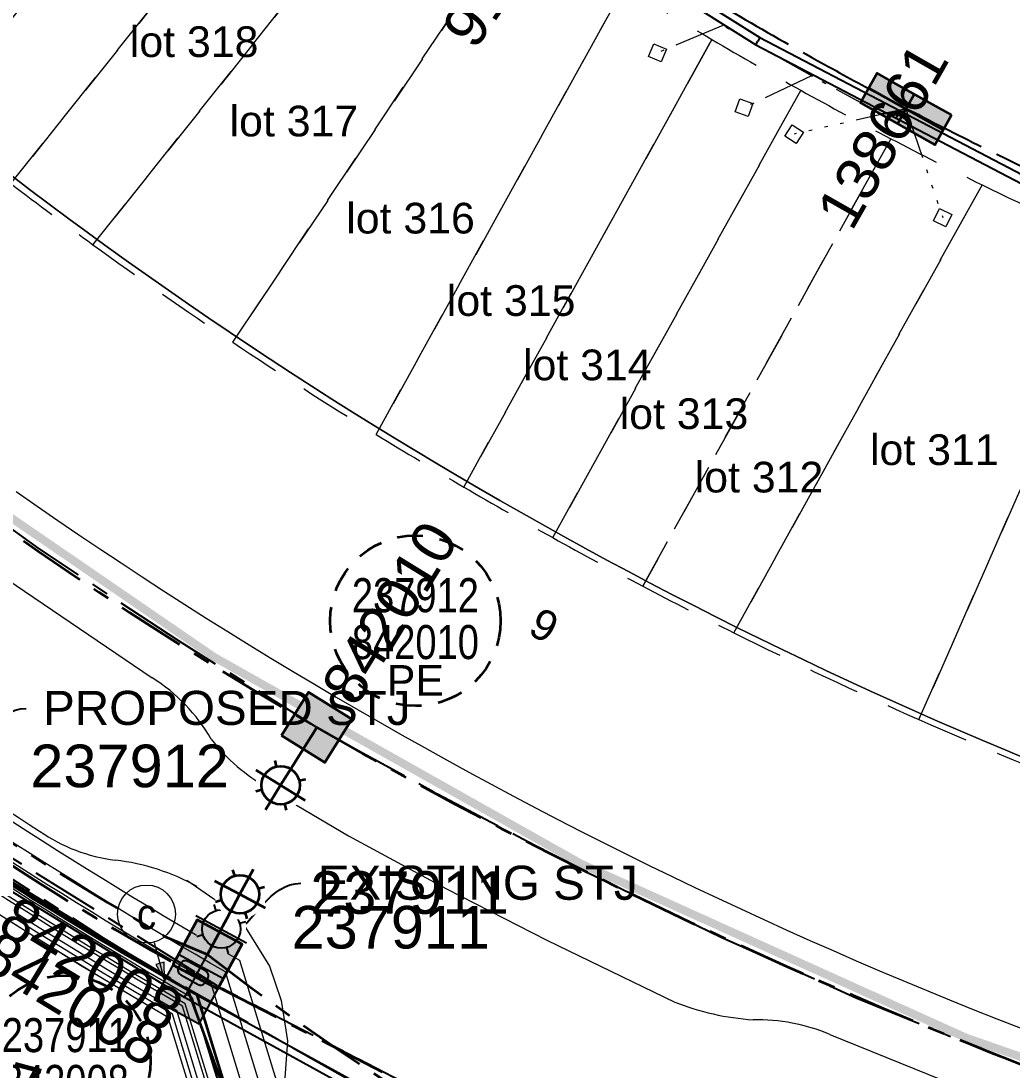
# Model space of a CAD drawing. Header units: metres. Extents: x 293418 to 294566, y 6233478 to 6234177.
# Drawn here: x 293901.6 to 293959.7, y 6233795.1 to 6233856.7 of the extents above; entities that cross this region are included whole.
import ezdxf
from ezdxf import colors
from ezdxf.entities.mleader import LeaderData, LeaderLine
from ezdxf.enums import TextEntityAlignment as Align
from ezdxf.math import Vec2, Vec3

# ---------------------------------------------------------------- set-up
doc = ezdxf.new("R2010")
doc.units = ezdxf.units.M
for name, pattern in [('Cable Exist UG', [7, 4, -1, 1, -1]), ('CENTERX2', [4, 2.5, -0.5, 0.5, -0.5]), ('Dash', [5, 3, -2]), ('DASHED', [19.05, 12.7, -6.35]), ('IE Trench LV', [6, 4, -2]), ('PHANTOMX2', [6.6, 3, -0.75, 0.2, -0.75, 0.2, -0.75, 0.2, -0.75])]:
    doc.linetypes.add(name, pattern=pattern)
doc.layers.get('0').update_dxf_attribs({"color": 6})
doc.layers.add('_User Miscellaneous1_Cons Lines', color=6, linetype='Continuous', lineweight=13, transparency=0.7)
doc.layers.add('_User Miscellaneous3_Roads', color=7, linetype='Continuous', lineweight=13, transparency=0.5)
for name, color, linetype, lineweight in [('_User Miscellaneous5', 121, 'Continuous', 13), ('_User_HV_Exist', 1, 'Continuous', 35), ('_User_LV_Exist', 5, 'Continuous', 35), ('_User_SL_Exist', 4, 'Continuous', 35), ('Cadastre Developer_SP_EXT', 98, 'Continuous', 15), ('Cadastre Developer_SP_NEW', 92, 'Continuous', 15), ('Cadastre Land Parcels_SP_EXT', 118, 'Continuous', 15), ('Mains_HV_EXT', 13, 'Continuous', 25), ('Mains_LV_EXT', 163, 'Continuous', 25), ('Mains_SL_EXT', 131, 'Continuous', 25), ('Services_SP_EXT', 42, 'PHANTOMX2', 20)]:
    doc.layers.add(name, color=color, linetype=linetype, lineweight=lineweight)
for name, color, linetype in [('Duct_SP_EXT', 30, 'Continuous'), ('Equip_HV_EXT', 7, 'Continuous'), ('Equip_HV_NEW', 2, 'Continuous'), ('Equip_SP_SL_EXT', 7, 'Continuous'), ('Mains_LV_New_T84', 2, 'Cable x'), ('Notes', 7, 'Continuous'), ('SupportsUG_SP_LV_EXT', 7, 'Continuous'), ('SupportsUG_SP_LV_SL_EXT', 7, 'Continuous'), ('Trench_SP_NEW', 2, 'Continuous'), ('UG_Details_SP_MISC', 7, 'Continuous')]:
    doc.layers.add(name, color=color, linetype=linetype)
doc.layers.add('Features_HIDE', color=1, linetype='Continuous', plot=False)
doc.styles.add('COLUMN_LABEL', font='arial.ttf', dxfattribs={"height": 2})
doc.styles.add('iecARIAL', font='arial.ttf', dxfattribs={"height": 2})
doc.styles.add('POLE_LABEL', font='arial.ttf', dxfattribs={"height": 2})
doc.styles.add('SL_LABEL', font='arial.ttf', dxfattribs={"height": 2})
doc.styles.get("Standard").update_dxf_attribs({"font": 'arial.ttf'})
doc.styles.add('SWG_LABEL', font='arial.ttf')
doc.styles.add('SWITCH_LABEL', font='arial.ttf', dxfattribs={"height": 2})
doc.linetypes.add('Cable New UG', pattern='A,5.5,-0.01,["X",Standard,S=1.8,R=0,X=0,Y=-0.94],-1.7', length=7.21)
doc.linetypes.add('Cable x', pattern='A,4.5,-0.01,["X",Standard,S=1.25,R=0,X=0,Y=-0.65],-1.2', length=5.71)

# ---------------------------------------------------------------- blocks, each defined once
blk = doc.blocks.new('*U559')
at = {"width": 0.9}
blk.add_attdef('LNUMBER', text='', height=1, rotation=90.12313, dxfattribs=at).set_placement((0.985, 7.002), align=Align.MIDDLE_LEFT)
at = {"flags": 9}
for tag, p in [('LRATECODE', (-7.4, 0)), ('LOUTREACHVOCAB', (-7.2, 0)), ('LOUTREACH', (-7, 0)), ('LANTNUMBER', (-6.6, 0)), ('LNEW', (-6.4, 0)), ('LMASTVOCAB', (-6.2, 0)), ('LMAST', (-6, 0)), ('LLAMPVOCAB', (-5.8, 0)), ('LLAMP', (-5.6, 0)), ('LEXIST', (-5.4, 0)), ('LCHARGE3PERCENT', (-5.2, 0)), ('LCHARGE3', (-5, 0)), ('LCHARGE2PERCENT', (-4.8, 0)), ('LCHARGE2', (-4.6, 0)), ('LCHARGE1PERCENT', (-4.4, 0)), ('LCHARGE1', (-4.2, 0)), ('LCATEGORY', (-4, 0)), ('LBRACKETVOCAB', (-3.8, 0)), ('LBRACKET', (-3.6, 0)), ('LKINGHEIGHT', (-3.4, 0)), ('CREPLACE', (-3.2, 0)), ('CREMOVE', (-3, 0)), ('CNUMBER', (-2.8, 0)), ('CNEW', (-2.6, 0)), ('CEXIST', (-2.4, 0)), ('USAGE', (-2.2, 0)), ('STATE', (-2, 0)), ('OWNED_BY', (-1.8, 0)), ('ORIENTATION', (-1.6, 0)), ('OPERATING_VOLTAGE', (-1.4, 0)), ('NO_PHASES', (-1.2, 0)), ('LANTERN_TYPE', (-1, 0)), ('LANTERN_PURPOSE', (-0.8, 0)), ('CONTROL_TYPE', (-0.6, 0)), ('CONSTRUCTED_VOLTAGE', (-0.4, 0))]:
    blk.add_attdef(tag, text='', height=0.001, rotation=270, dxfattribs=at).set_placement(p, align=Align.MIDDLE_LEFT)
at = {"style": 'SL_LABEL', "flags": 9}
blk.add_attdef('STREET_CODE', text='', height=0.001, rotation=270, dxfattribs=at).set_placement((0.001, 0), align=Align.MIDDLE_LEFT)
at = {"flags": 1}
blk.add_attdef('Z', (0, 0), '', height=0.001, rotation=270, dxfattribs=at)
at = {"flags": 9}
for tag, p in [('LREMOVE', (0, -7.6)), ('LREPLACE', (0, -7.8)), ('LTYPE', (0, -8)), ('LTYPEVOCAB', (0, -8.2)), ('LEGEND', (0, -8.4)), ('SUBURB', (0, -8.6)), ('STREETNAME', (0, -8.8)), ('LOCATION', (0, -9)), ('NOTES', (0, -9.2)), ('MAINTAINED_BY', (0, -9.863))]:
    blk.add_attdef(tag, text='', height=0.001, dxfattribs=at).set_placement(p, align=Align.MIDDLE_LEFT)
blk.add_attdef('OPERATED_BY', (0, -9.607), '', height=0.001, dxfattribs=at)
at = {"layer": 'Features_HIDE', "width": 0.9}
blk.add_attdef('ASSET_NUM', text='', height=1, rotation=90.12313, dxfattribs=at).set_placement((-1.015, 6.998), align=Align.MIDDLE_LEFT)
blk.add_wipeout([(-0.012, 5.687), (1.05, 5.063), (1.679, 4.004), (1.054, 2.942), (-0.005, 2.312), (-1.067, 2.937), (-1.696, 3.996), (-1.072, 5.058)])
for p, q in [((-0.009, 4), (-0.012, 5.687)), ((-1.072, 5.058), (-0.806, 4.794)), ((1.05, 5.063), (0.785, 4.797)), ((-1.696, 3.996), (-0.009, 4)), ((-0.009, 4), (1.679, 4.004)), ((0, 0), (-0.009, 4)), ((-1.067, 2.937), (-0.802, 3.203)), ((1.054, 2.942), (0.789, 3.206))]:
    blk.add_line(p, q)
blk.add_circle((-0.009, 4), 1.125)
blk = doc.blocks.new('*U549')
at = {"width": 0.9}
blk.add_attdef('LNUMBER', text='', height=1, rotation=90.70108, dxfattribs=at).set_placement((0.914, 7.012), align=Align.MIDDLE_LEFT)
at = {"flags": 9}
for tag, p in [('LRATECODE', (-7.4, 0)), ('LOUTREACHVOCAB', (-7.2, 0)), ('LOUTREACH', (-7, 0)), ('LANTNUMBER', (-6.6, 0)), ('LNEW', (-6.4, 0)), ('LMASTVOCAB', (-6.2, 0)), ('LMAST', (-6, 0)), ('LLAMPVOCAB', (-5.8, 0)), ('LLAMP', (-5.6, 0)), ('LEXIST', (-5.4, 0)), ('LCHARGE3PERCENT', (-5.2, 0)), ('LCHARGE3', (-5, 0)), ('LCHARGE2PERCENT', (-4.8, 0)), ('LCHARGE2', (-4.6, 0)), ('LCHARGE1PERCENT', (-4.4, 0)), ('LCHARGE1', (-4.2, 0)), ('LCATEGORY', (-4, 0)), ('LBRACKETVOCAB', (-3.8, 0)), ('LBRACKET', (-3.6, 0)), ('LKINGHEIGHT', (-3.4, 0)), ('CREPLACE', (-3.2, 0)), ('CREMOVE', (-3, 0)), ('CNUMBER', (-2.8, 0)), ('CNEW', (-2.6, 0)), ('CEXIST', (-2.4, 0)), ('USAGE', (-2.2, 0)), ('STATE', (-2, 0)), ('OWNED_BY', (-1.8, 0)), ('ORIENTATION', (-1.6, 0)), ('OPERATING_VOLTAGE', (-1.4, 0)), ('NO_PHASES', (-1.2, 0)), ('LANTERN_TYPE', (-1, 0)), ('LANTERN_PURPOSE', (-0.8, 0)), ('CONTROL_TYPE', (-0.6, 0)), ('CONSTRUCTED_VOLTAGE', (-0.4, 0))]:
    blk.add_attdef(tag, text='', height=0.001, rotation=270, dxfattribs=at).set_placement(p, align=Align.MIDDLE_LEFT)
at = {"style": 'SL_LABEL', "flags": 9}
blk.add_attdef('STREET_CODE', text='', height=0.001, rotation=270, dxfattribs=at).set_placement((0.001, 0), align=Align.MIDDLE_LEFT)
at = {"flags": 1}
blk.add_attdef('Z', (0, 0), '', height=0.001, rotation=270, dxfattribs=at)
at = {"flags": 9}
for tag, p in [('LREMOVE', (0, -7.6)), ('LREPLACE', (0, -7.8)), ('LTYPE', (0, -8)), ('LTYPEVOCAB', (0, -8.2)), ('LEGEND', (0, -8.4)), ('SUBURB', (0, -8.6)), ('STREETNAME', (0, -8.8)), ('LOCATION', (0, -9)), ('NOTES', (0, -9.2)), ('MAINTAINED_BY', (0, -9.863))]:
    blk.add_attdef(tag, text='', height=0.001, dxfattribs=at).set_placement(p, align=Align.MIDDLE_LEFT)
blk.add_attdef('OPERATED_BY', (0, -9.607), '', height=0.001, dxfattribs=at)
at = {"layer": 'Features_HIDE', "width": 0.9}
blk.add_attdef('ASSET_NUM', text='', height=1, rotation=90.70108, dxfattribs=at).set_placement((-1.086, 6.987), align=Align.MIDDLE_LEFT)
blk.add_wipeout([(-0.07, 5.687), (0.999, 5.073), (1.638, 4.02), (1.025, 2.952), (-0.028, 2.312), (-1.097, 2.926), (-1.736, 3.979), (-1.123, 5.047)])
for p, q in [((-0.049, 4), (-0.07, 5.687)), ((-1.123, 5.047), (-0.854, 4.785)), ((0.999, 5.073), (0.737, 4.805)), ((-1.736, 3.979), (-0.049, 4)), ((-0.049, 4), (1.638, 4.02)), ((0, 0), (-0.049, 4)), ((-1.097, 2.926), (-0.835, 3.195)), ((1.025, 2.952), (0.756, 3.214))]:
    blk.add_line(p, q)
blk.add_circle((-0.049, 4), 1.125)
blk = doc.blocks.new('CCP_EXT')
at = {"flags": 9}
for tag, p in [('OWNED_BY', (0, -1)), ('USAGE', (0, -1.2)), ('STATE', (0, -1.8)), ('LEGEND', (0, -1.4)), ('LIFE_SUPPORT', (0, -1.6)), ('NOTES', (0, -2))]:
    blk.add_attdef(tag, text='', height=0.2, dxfattribs=at).set_placement(p, align=Align.MIDDLE_LEFT)
blk.add_wipeout([(0, 0.566), (0.566, 0), (0, -0.566), (-0.566, 0)])
blk.add_lwpolyline([(-0.566, 0), (0, 0.566), (0.566, 0), (0, -0.566), (-0.566, 0)])
at = {"flags": 1}
blk.add_attdef('Z', (0, 0), '', height=0.2, dxfattribs=at)
at = {"flags": 9}
for tag, p in [('CCP_TYPE', (0, 0)), ('OPERATING_VOLTAGE', (0, -0.6)), ('CONSTRUCTED_VOLTAGE', (0, -0.2)), ('NO_PHASES', (0, -0.4)), ('ORIENTATION', (0, -0.8))]:
    blk.add_attdef(tag, text='', height=0.2, dxfattribs=at).set_placement(p, align=Align.MIDDLE_LEFT)
blk = doc.blocks.new('PILLAR_EXT')
blk.add_hatch(color=256).paths.add_polyline_path([(-2.5, 1), (-2.5, -1), (2.5, -1), (2.5, 1)])
for p, q in [((0, 1), (0, -1)), ((-2.5, 0), (2.5, 0))]:
    blk.add_line(p, q)
at = {"ltscale": 10}
blk.add_line((2.5, 0), (-2.5, 0), dxfattribs=at)
blk.add_lwpolyline([(-2.5, -1), (-1.25, -1), (1.25, -1), (2.5, -1), (2.5, 1), (-2.5, 1)], close=True)
at = {"width": 0.9, "flags": 8}
blk.add_attdef('ASSET_NUM', text='', height=2, rotation=90, dxfattribs=at).set_placement((-2, 4), align=Align.MIDDLE_LEFT)
for tag, p, flags in [('OWNED_BY', (0, -0.2), 9), ('STATE', (0, -0.4), 9), ('SUPPORT_TYPE', (0, -0.6), 9), ('USAGE', (0, -0.8), 9), ('LEGEND', (0, -1), 9), ('LOCATION', (0, -1.2), 9), ('NOTES', (0, -1.4), 9), ('STREETNAME', (0, -1.8), 9), ('SUBURB', (0, -2), 1), ('PARENT', (0, -1.6), 9)]:
    blk.add_attdef(tag, p, '', height=0.2, dxfattribs=dict(flags=flags))
blk = doc.blocks.new('SWG_SIE_SU_NEW')
at = {"linetype": 'CENTERX2'}
h = blk.add_hatch(color=256, dxfattribs=at)
h.dxf.hatch_style = 1
edge = h.paths.add_edge_path()
edge.add_arc((9, 0), 0.25, 0, 360)
at = {"linetype": 'Continuous'}
blk.add_line((6.25, 0.75), (2.491, 2.118), dxfattribs=at)
at = {"linetype": 'CENTERX2'}
for p, q in [((0, 0), (1.5, 0)), ((7, 0), (10, 0))]:
    blk.add_line(p, q, dxfattribs=at)
at = {"linetype": 'DASHED', "ltscale": 0.075}
blk.add_lwpolyline([(4.371, 1.434), (4.371, 4.371), (7.566, 4.371)], dxfattribs=at)
for centre in [(2.25, 0), (6.25, 0)]:
    blk.add_circle(centre, 0.75)
at = {"linetype": 'CENTERX2'}
blk.add_circle((9, 0), 0.25, dxfattribs=at)
at = {"flags": 8}
blk.add_attdef('ASSET_NUM', text='', height=2, rotation=180, dxfattribs=at).set_placement((-3, 0.012), align=Align.MIDDLE_LEFT)
at = {"flags": 1}
blk.add_attdef('Z', (0, 0), '', height=0.2, dxfattribs=at)
at = {"style": 'SWITCH_LABEL', "flags": 9}
blk.add_attdef('STREET_CODE', text='', height=0.2, dxfattribs=at).set_placement((0, 0), align=Align.MIDDLE_LEFT)
at = {"flags": 9}
for tag, p in [('ORIENTATION', (0, -0.2)), ('USAGE', (0, -0.6)), ('PARENT', (0, -0.4)), ('SUBURB', (0, -0.8)), ('STREETNAME', (0, -1)), ('LOCATION', (0, -1.2)), ('OPERATED_BY', (-0.009, -1.841)), ('OWNED_BY', (-0.003, -1.619)), ('NOTES', (0, -1.4)), ('MAINTAINED_BY', (-0.011, -2.048))]:
    blk.add_attdef(tag, text='', height=0.2, dxfattribs=at).set_placement(p, align=Align.MIDDLE_LEFT)
blk = doc.blocks.new('HV_STJ_EXT')
h = blk.add_hatch(color=256)
edge = h.paths.add_edge_path()
edge.add_ellipse((-0.586, 0.131), major_axis=(0.226, 0.226), ratio=1, start_angle=44.99996, end_angle=135)
edge.add_line((-0.906, 0.131), (-0.906, -0.131))
edge.add_ellipse((-0.586, -0.131), major_axis=(0.226, 0.226), ratio=1, start_angle=134.99996, end_angle=225)
edge.add_line((-0.586, -0.451), (0.586, -0.451))
edge.add_ellipse((0.586, -0.131), major_axis=(-0.226, 0.226), ratio=1, start_angle=134.99996, end_angle=225)
edge.add_line((0.906, -0.131), (0.906, 0.131))
edge.add_ellipse((0.586, 0.131), major_axis=(-0.226, 0.226), ratio=1, start_angle=224.99996, end_angle=315)
edge.add_line((0.586, 0.451), (-0.586, 0.451))
blk.add_lwpolyline([(-0.906, 0.131), (-0.906, -0.131, 0.414214), (-0.586, -0.451), (0.586, -0.451, 0.414214), (0.906, -0.131), (0.906, 0.131, 0.414214), (0.586, 0.451), (-0.586, 0.451, 0.414214)], format="xyb", close=True)
for tag, flags, p in [('ORIENTATION', 9, (1.5, 0)), ('USAGE', 9, (1.5, -0.2)), ('LEGEND', 9, (1.5, -0.4)), ('NOTES', 9, (1.5, -0.6)), ('Z', 1, (1.5, -0.8))]:
    blk.add_attdef(tag, text='', height=0.2, dxfattribs=dict(flags=flags)).set_placement(p, align=Align.MIDDLE_LEFT)
blk = doc.blocks.new('COLUMN_EXT')
blk.add_hatch(color=256).paths.add_polyline_path([(1.5, -1.5), (1.5, 1.5), (-1.5, 1.5), (-1.5, -1.5)])
blk.add_lwpolyline([(1.5, 1.5), (-1.5, 1.5), (-1.5, -1.5), (1.5, -1.5)], close=True)
at = {"flags": 9}
for tag, p in [('SUBURB', (-1.813, 1.8)), ('NOTES', (-1.813, 2)), ('STREETNAME', (-1.813, 1.6)), ('LOCATION', (-1.813, 1.4)), ('LEGEND', (-1.813, 1.2)), ('OWNED_BY', (-1.813, 0.6)), ('USAGE', (-1.813, 1)), ('STATE', (-1.813, 0.8)), ('COLUMN_TYPE', (-1.813, 0.4))]:
    blk.add_attdef(tag, text='', height=0.2, rotation=180, dxfattribs=at).set_placement(p, align=Align.MIDDLE_LEFT)
at = {"flags": 1}
blk.add_attdef('Z', (-1.813, 2.351), '', height=0.2, rotation=180, dxfattribs=at)
at = {"flags": 9}
for tag, style, p in [('STRUCTURE_PLANT_NUMBER', 'POLE_LABEL', (-1.813, -0.031)), ('STREET_CODE', 'COLUMN_LABEL', (-1.813, 0.2))]:
    blk.add_attdef(tag, text='', height=0.2, rotation=180, dxfattribs=dict(at, style=style)).set_placement(p, align=Align.MIDDLE_LEFT)
at = {"style": 'COLUMN_LABEL', "width": 0.9, "flags": 8}
blk.add_attdef('ASSET_NUM', text='', height=2, rotation=270, dxfattribs=at).set_placement((2, -4), align=Align.MIDDLE_LEFT)
blk = doc.blocks.new('*U586')
h = blk.add_hatch(color=256)
h.dxf.hatch_style = 1
h.paths.add_polyline_path([(1.03, -2.829), (0.548, -2.96), (1.052, -3.859)])
blk.add_line((1.052, -3.859), (0.46, -1.688))
at = {"flags": 128}
blk.add_lwpolyline([(1.03, -2.829), (0.548, -2.96), (1.052, -3.859), (1.03, -2.829)], dxfattribs=at)
blk.add_circle((0, 0), 1.7)
at = {"width": 0.9}
blk.add_attdef('CODE', text='', height=1.8, dxfattribs=at).set_placement((0, 0), align=Align.MIDDLE_CENTER)
at = {"flags": 1}
blk.add_attdef('Z', (0, 0), '', height=0.2, dxfattribs=at)
blk = doc.blocks.new('*U352')
at = {"linetype": 'Dash', "ltscale": 0.5}
blk.add_circle((0, 0), 5, dxfattribs=at)
at = {"insert": (0, -2.6), "char_height": 1.8, "attachment_point": 2}
blk.add_mtext('PE', dxfattribs=at)
at = {"width": 0.8}
blk.add_attdef('SNUMBER', text='', height=1.8, dxfattribs=at).set_placement((0, 0.5), align=Align.CENTER)
at = {"flags": 1}
blk.add_attdef('Z', (0, 0), '', height=0.2, dxfattribs=at)
at = {"width": 0.8}
blk.add_attdef('CNUMBER', text='', height=1.8, dxfattribs=at).set_placement((0, -0.25), align=Align.TOP_CENTER)

msp = doc.modelspace()

# ---------------------------------------------------------------- linework, layer by layer
at = {"layer": '_User Miscellaneous1_Cons Lines', "flags": 128}
for points in [[(293846.17, 6233845.31, 0), (293842.01, 6233849.493)], [(293893.737, 6233725.935), (293901.596, 6233732.112), (293901.507, 6233737.388, -0.02238), (293901.806, 6233745.63, -0.016434), (293902.508, 6233751.838, -0.021699), (293903.999, 6233759.692, -0.021137), (293906.139, 6233767.374, -0.014695), (293908.25, 6233773.223, -0.016895), (293910.734, 6233778.911), (293914.498, 6233786.578), (293917.258, 6233792.186), (293914.4, 6233801.541, -0.028258), (293886.52, 6233819.695)], [(293901.519, 6233751.982, -0.021695), (293903.025, 6233759.92, -0.021139), (293905.188, 6233767.684, -0.014701), (293907.32, 6233773.591, -0.016913), (293909.834, 6233779.347), (293913.601, 6233787.019), (293916.186, 6233792.273), (293913.559, 6233800.87, -0.027926), (293885.925, 6233818.892)], [(293900.529, 6233752.127, -0.021692), (293902.052, 6233760.148, -0.021141), (293904.237, 6233767.995, -0.014708), (293906.39, 6233773.959, -0.01693), (293908.934, 6233779.783), (293912.703, 6233787.46), (293915.114, 6233792.359), (293912.718, 6233800.201, -0.027596), (293885.329, 6233818.088)], [(293901.078, 6233760.376, -0.021143), (293903.287, 6233768.305, -0.014714), (293905.46, 6233774.327, -0.016947), (293908.034, 6233780.219), (293911.805, 6233787.901), (293914.042, 6233792.445), (293911.877, 6233799.532, -0.027268), (293884.734, 6233817.285)], [(293900.786, 6233760.445, -0.021143), (293903.002, 6233768.398, -0.014715), (293905.181, 6233774.438, -0.016952), (293907.764, 6233780.35), (293911.536, 6233788.033), (293913.72, 6233792.471), (293911.624, 6233799.332, -0.027169), (293884.555, 6233817.044)], [(293900.105, 6233760.605, -0.021144), (293902.336, 6233768.615, -0.014719), (293904.531, 6233774.695, -0.016964), (293907.134, 6233780.655), (293910.908, 6233788.341), (293912.97, 6233792.532), (293911.035, 6233798.864, -0.026941), (293884.139, 6233816.481)], [(293901.386, 6233768.925, -0.014725), (293903.601, 6233775.063, -0.01698), (293906.234, 6233781.091), (293910.01, 6233788.782), (293911.898, 6233792.618), (293910.193, 6233798.197, -0.026616), (293883.543, 6233815.678)]]:
    msp.add_lwpolyline(points, format="xyb", dxfattribs=at)
at = {"layer": '_User Miscellaneous1_Cons Lines', "linetype": 'Continuous'}
for points in [[(293913.183, 6233792.516), (293911.203, 6233798.998), (293909.478, 6233800.008), (293908.164, 6233800.787), (293906.853, 6233801.572), (293905.548, 6233802.363), (293904.246, 6233803.162), (293902.948, 6233803.968), (293901.654, 6233804.78), (293900.365, 6233805.599)], [(293912.219, 6233792.592), (293910.445, 6233798.399), (293909.021, 6233799.232), (293907.703, 6233800.014), (293906.389, 6233800.801), (293905.079, 6233801.595), (293903.773, 6233802.396), (293902.471, 6233803.204), (293901.174, 6233804.019)], [(293912.54, 6233792.567), (293910.698, 6233798.599), (293909.173, 6233799.491), (293907.857, 6233800.271), (293906.543, 6233801.058), (293905.235, 6233801.851), (293903.931, 6233802.651), (293902.63, 6233803.459), (293901.334, 6233804.272)]]:
    msp.add_lwpolyline(points, dxfattribs=at)
at = {"layer": '_User Miscellaneous3_Roads'}
for p, q in [((293898.948, 6233825.118, 106.708), (293909.259, 6233818.128, 106.901)), ((293916.052, 6233811.66, 106.987), (293920.781, 6233808.865, 106.973)), ((293920.781, 6233808.865, 106.973), (293926.54, 6233805.755, 106.903)), ((293911.29, 6233806.246, 107.019), (293913.438, 6233804.768, 106.978)), ((293926.54, 6233805.755, 106.903), (293932.416, 6233802.74, 106.785)), ((293913.438, 6233804.768, 106.978), (293914.733, 6233803.484, 106.95)), ((293914.733, 6233803.484, 106.95), (293916.15, 6233801.204, 106.877)), ((293932.416, 6233802.74, 106.785), (293939.931, 6233799.106, 106.58)), ((293916.15, 6233801.204, 106.877), (293916.829, 6233799.186, 106.815)), ((293916.829, 6233799.186, 106.815), (293917.206, 6233796.833, 106.727)), ((293949.041, 6233797.208, 106.186), (293956.436, 6233794.203, 105.851)), ((293917.206, 6233796.833, 106.727), (293917.032, 6233794.376, 106.633))]:
    msp.add_line(p, q, dxfattribs=at)
for centre, radius, start, end in [((294068.43, 6234068.717), 308.002, 233.17753, 237.43527), ((293903.802, 6233809.425), 10.272, 29.80791, 57.91221), ((293921.641, 6233821.53), 11.342, 218.10168, 240.47834), ((293908.297, 6233817.2), 9.845, 234.98143, 263.0034), ((293905.586, 6233794.49), 13.026, 61.03771, 83.33796), ((293945.459, 6233812.894), 14.854, 248.15179, 266.43192), ((293944.744, 6233786.933), 11.137, 67.30817, 91.0801)]:
    msp.add_arc(centre, radius, start, end, dxfattribs=at)
at = {"layer": '_User_HV_Exist', "linetype": 'Cable Exist UG', "flags": 128}
msp.add_lwpolyline([(293895.176, 6233811.155, 0.034696), (293912.718, 6233800.201), (293924.912, 6233793.909), (293921.761, 6233787.834, 0.076991), (293909.658, 6233757.394, 0.076324), (293907.612, 6233733.595), (293907.962, 6233717.911), (293892.304, 6233717.093), (293883.201, 6233716.849, -0.214624), (293844.158, 6233734.191), (293843.559, 6233734.865), (293832.581, 6233734.883), (293819.103, 6233721.416)], format="xyb", dxfattribs=at)
at = {"layer": '_User_LV_Exist', "linetype": 'Cable New UG', "flags": 128}
msp.add_lwpolyline([(293887.33, 6233802.298), (293890.232, 6233801.538), (293892.867, 6233811.516, 0.018886), (293911.877, 6233799.532), (293914.042, 6233792.445), (293909.136, 6233782.464)], format="xyb", dxfattribs=at)
at = {"layer": '_User_SL_Exist', "linetype": 'Cable Exist UG', "flags": 128}
for points in [[(293890.458, 6233834.499, 0.035844), (293918.915, 6233815.216)], [(293881.264, 6233823.078), (293884.055, 6233820.289, 0.030172), (293909.994, 6233802.954), (293912.512, 6233801.903)], [(293918.915, 6233815.216, 0.040027), (293963.694, 6233794.135, 0.011562), (293980.527, 6233788.54)], [(293912.512, 6233801.903, 0.087182), (293957.296, 6233778.095)]]:
    msp.add_lwpolyline(points, format="xyb", dxfattribs=at)
at = {"layer": 'Cadastre Developer_SP_EXT', "linetype": 'Dash'}
for points in [[(293919.694, 6233870.591, -0.006438), (293914.954, 6233874.276), (293914.954, 6233874.276), (293896.229, 6233850.815), (293896.229, 6233850.815, 0.005703), (293900.963, 6233847.124)], [(293924.526, 6233867.03, -0.006437), (293919.694, 6233870.591), (293919.694, 6233870.591), (293900.963, 6233847.124), (293900.963, 6233847.124, 0.005704), (293905.78, 6233843.541)], [(293930.687, 6233862.761, -0.008038), (293924.526, 6233867.03), (293924.526, 6233867.03), (293905.78, 6233843.541), (293905.78, 6233843.541, 0.009505), (293913.986, 6233837.818)], [(293936.981, 6233858.693, -0.008037), (293930.687, 6233862.761), (293930.687, 6233862.761), (293913.986, 6233837.818), (293913.986, 6233837.818, 0.009507), (293922.405, 6233832.411)], [(293974.929, 6233839.58, -0.009938), (293966.377, 6233843.148), (293966.377, 6233843.148), (293954.272, 6233815.679), (293954.272, 6233815.679, 0.011613), (293965.366, 6233811.088)]]:
    msp.add_lwpolyline(points, format="xyb", close=True, dxfattribs=at)
at = {"layer": 'Cadastre Developer_SP_NEW', "flags": 128}
msp.add_lwpolyline([(293883.543, 6233815.678), (293878.631, 6233797.063), (293910.01, 6233788.782), (293911.898, 6233792.618), (293910.193, 6233798.197, -0.026616), (293883.543, 6233815.678)], format="xyb", dxfattribs=at)
at = {"layer": 'Cadastre Land Parcels_SP_EXT', "linetype": 'Continuous'}
for points in [[(293960.667, 6233813.344), (293959.338, 6233813.895), (293958.01, 6233814.453), (293956.686, 6233815.018), (293955.366, 6233815.591), (293954.048, 6233816.171), (293952.733, 6233816.758), (293951.422, 6233817.352), (293950.114, 6233817.953), (293948.809, 6233818.561), (293947.507, 6233819.178), (293946.21, 6233819.8), (293944.915, 6233820.43), (293943.624, 6233821.066), (293942.337, 6233821.711), (293941.053, 6233822.362), (293939.772, 6233823.019), (293938.495, 6233823.685), (293937.222, 6233824.356), (293935.953, 6233825.036), (293934.687, 6233825.721), (293933.425, 6233826.414), (293932.167, 6233827.114), (293930.912, 6233827.82), (293929.662, 6233828.534), (293928.415, 6233829.254), (293927.173, 6233829.981), (293925.934, 6233830.715), (293924.7, 6233831.456), (293923.469, 6233832.203), (293922.243, 6233832.957), (293921.021, 6233833.718), (293919.803, 6233834.485), (293918.589, 6233835.259), (293917.38, 6233836.041), (293916.175, 6233836.828), (293914.974, 6233837.622), (293913.777, 6233838.422), (293912.585, 6233839.23), (293911.397, 6233840.043), (293910.214, 6233840.863), (293909.035, 6233841.69), (293907.861, 6233842.522), (293906.692, 6233843.361), (293905.526, 6233844.207), (293904.366, 6233845.059), (293903.21, 6233845.918), (293902.06, 6233846.782), (293900.914, 6233847.654)], [(293900.914, 6233847.654), (293902.06, 6233846.782), (293903.21, 6233845.918), (293904.366, 6233845.059), (293905.526, 6233844.207), (293906.692, 6233843.361), (293907.861, 6233842.522), (293909.035, 6233841.69), (293910.214, 6233840.863), (293911.397, 6233840.043), (293912.585, 6233839.23), (293913.777, 6233838.422), (293914.974, 6233837.622), (293916.175, 6233836.828), (293917.38, 6233836.041), (293918.589, 6233835.259), (293919.803, 6233834.485), (293921.021, 6233833.718), (293922.243, 6233832.957), (293923.469, 6233832.203), (293924.7, 6233831.456), (293925.934, 6233830.715), (293927.173, 6233829.981), (293928.415, 6233829.254), (293929.662, 6233828.534), (293930.912, 6233827.82), (293932.167, 6233827.114), (293933.425, 6233826.414), (293934.687, 6233825.721), (293935.953, 6233825.036), (293937.222, 6233824.356), (293938.495, 6233823.685), (293939.772, 6233823.019), (293941.053, 6233822.362), (293942.337, 6233821.711), (293943.624, 6233821.066), (293944.915, 6233820.43), (293946.21, 6233819.8), (293947.507, 6233819.178), (293948.809, 6233818.561), (293950.114, 6233817.953), (293951.422, 6233817.352), (293952.733, 6233816.758), (293954.048, 6233816.171), (293955.366, 6233815.591), (293956.686, 6233815.018), (293958.01, 6233814.453), (293959.338, 6233813.895), (293960.667, 6233813.344)], [(293901.279, 6233829.05), (293902.5, 6233828.201), (293903.726, 6233827.356), (293904.957, 6233826.52), (293906.192, 6233825.689), (293907.43, 6233824.865), (293908.675, 6233824.047), (293909.923, 6233823.237), (293911.175, 6233822.433), (293912.432, 6233821.636), (293913.693, 6233820.844), (293914.958, 6233820.061), (293916.228, 6233819.284), (293917.502, 6233818.513), (293918.779, 6233817.751), (293920.063, 6233816.993), (293921.35, 6233816.242), (293922.641, 6233815.498), (293923.936, 6233814.762), (293925.236, 6233814.032), (293926.539, 6233813.309), (293927.847, 6233812.594), (293929.158, 6233811.884), (293930.472, 6233811.183), (293931.79, 6233810.489), (293933.113, 6233809.8), (293934.439, 6233809.12), (293935.769, 6233808.447), (293937.102, 6233807.781), (293938.438, 6233807.121), (293939.775, 6233806.471), (293941.114, 6233805.828), (293942.458, 6233805.193), (293943.805, 6233804.564), (293945.155, 6233803.943), (293946.509, 6233803.329), (293947.865, 6233802.722), (293949.225, 6233802.122), (293950.588, 6233801.53), (293951.955, 6233800.944), (293953.324, 6233800.367), (293954.697, 6233799.796), (293956.072, 6233799.233), (293957.45, 6233798.677), (293958.832, 6233798.129), (293960.217, 6233797.588)], [(293911.897, 6233792.617), (293910.193, 6233798.199), (293908.869, 6233798.974), (293907.55, 6233799.756), (293906.234, 6233800.544), (293904.923, 6233801.339), (293903.616, 6233802.141), (293902.312, 6233802.95), (293901.013, 6233803.765)]]:
    msp.add_lwpolyline(points, dxfattribs=at)
at = {"layer": 'Duct_SP_EXT'}
for p, q in [((293944.938, 6233855.687), (293944.818, 6233855.478)), ((293944.699, 6233855.27), (293944.818, 6233855.478)), ((293952.937, 6233850.97), (293953.048, 6233851.183)), ((293952.937, 6233850.97), (293953.048, 6233851.183)), ((293953.159, 6233851.395), (293953.048, 6233851.183)), ((293953.16, 6233851.395), (293953.048, 6233851.183)), ((293898.702, 6233807.577), (293911.387, 6233799.799)), ((293898.438, 6233807.176), (293911.136, 6233799.39)), ((293911.136, 6233799.39), (293911.262, 6233799.595)), ((293911.146, 6233799.384), (293911.262, 6233799.595)), ((293911.377, 6233799.805), (293911.262, 6233799.595)), ((293911.387, 6233799.799), (293911.262, 6233799.595)), ((293911.377, 6233799.805), (293925.552, 6233792.033)), ((293911.146, 6233799.384), (293925.331, 6233791.607))]:
    msp.add_line(p, q, dxfattribs=at)
at = {"layer": 'Mains_HV_EXT', "linetype": 'Cable Exist UG'}
msp.add_lwpolyline([(293911.789, 6233800.848), (293896.182, 6233810.559), (293875.385, 6233826.407), (293857.82, 6233839.316), (293851.098, 6233844.726)], dxfattribs=at)
msp.add_lwpolyline([(293907.941, 6233720.52), (293907.612, 6233733.595), (293907.612, 6233733.595, -0.076324), (293909.658, 6233757.394), (293909.658, 6233757.394, -0.076048), (293921.761, 6233787.834), (293921.761, 6233787.834), (293924.912, 6233793.909), (293924.912, 6233793.909), (293913.074, 6233800.056), (293911.832, 6233800.835)], format="xyb", dxfattribs=at)
at = {"layer": 'Mains_LV_New_T84', "color": 2, "linetype": 'Cable New UG', "lineweight": 35, "flags": 128}
msp.add_lwpolyline([(293794.794, 6233800.462), (293815.505, 6233779.719), (293834.415, 6233760.705), (293855.297, 6233739.699, 0.199485), (293881.852, 6233728.648), (293892.666, 6233728.909), (293898.571, 6233733.55), (293898.504, 6233738.167), (293898.812, 6233745.861, -0.037437), (293901.078, 6233760.376), (293903.287, 6233768.305), (293905.46, 6233774.327), (293908.035, 6233780.222), (293914.042, 6233792.445), (293911.377, 6233799.805, -0.031115), (293891.117, 6233812.723), (293886.016, 6233810.011)], format="xyb", dxfattribs=at)
at = {"layer": 'Mains_SL_EXT', "linetype": 'Cable Exist UG'}
for points in [[(293918.915, 6233815.216), (293910.785, 6233820.312), (293902.595, 6233825.708), (293890.458, 6233834.499)], [(293879.732, 6233821.1), (293881.223, 6233819.934), (293881.223, 6233819.934), (293892.804, 6233811.618), (293906.891, 6233802.543), (293911.411, 6233799.863)], [(293918.915, 6233815.216), (293920.532, 6233814.318), (293920.532, 6233814.318), (293926, 6233811.326), (293934.292, 6233806.954), (293942.66, 6233802.92), (293950.577, 6233799.36), (293958.532, 6233796.101), (293963.694, 6233794.135)], [(293911.411, 6233799.863), (293920.609, 6233794.682), (293920.609, 6233794.682), (293931.387, 6233789.196), (293942.054, 6233784.249), (293951.923, 6233780.118), (293957.296, 6233778.095)]]:
    msp.add_lwpolyline(points, dxfattribs=at)
at = {"layer": 'Trench_SP_NEW', "linetype": 'IE Trench LV', "flags": 128}
msp.add_lwpolyline([(293912.053, 6233797.928), (293913.72, 6233792.471), (293908.864, 6233782.591)], dxfattribs=at)

# ---------------------------------------------------------------- block references
at = {"layer": '_User_LV_Exist'}
ref = msp.add_blockref('COLUMN_EXT', (293931.819, 6233864.422), dxfattribs=dict(at, rotation=328.4486152785508))
ref.add_attrib('ASSET_NUM', '915161', dxfattribs={"layer": '0', "height": 2.5, "rotation": 55.17551, "style": 'COLUMN_LABEL'}).set_placement((293933.819, 6233865.172), align=Align.MIDDLE_RIGHT)
at = {"layer": '_User_SL_Exist', "ltscale": 10}
ref = msp.add_blockref('*U352', (293924.709, 6233821.475), dxfattribs=at)
ref.add_attrib('SNUMBER', '237912', dxfattribs={"layer": '0', "ltscale": 10, "height": 2, "width": 0.8}).set_placement((293924.709, 6233821.975), align=Align.CENTER)
ref.add_attrib('CNUMBER', '842010', dxfattribs={"layer": 'Notes', "ltscale": 10, "height": 2, "width": 0.8}).set_placement((293924.709, 6233821.225), align=Align.TOP_CENTER)
ref = msp.add_blockref('*U352', (293904.156, 6233795.665), dxfattribs=at)
ref.add_attrib('SNUMBER', '237911', dxfattribs={"layer": '0', "ltscale": 10, "height": 2, "width": 0.8}).set_placement((293904.156, 6233796.165), align=Align.CENTER)
ref.add_attrib('CNUMBER', '842008', dxfattribs={"layer": 'Notes', "ltscale": 10, "height": 2, "width": 0.8}).set_placement((293904.156, 6233795.415), align=Align.TOP_CENTER)
at = {"layer": 'Equip_HV_EXT', "rotation": 331.1790805030795}
msp.add_blockref('HV_STJ_EXT', (293911.661, 6233800.814), dxfattribs=at)
at = {"layer": 'Equip_HV_NEW', "linetype": 'CENTERX2'}
ref = msp.add_blockref('SWG_SIE_SU_NEW', (293890.737, 6233797.085), dxfattribs=dict(at, rotation=165.2162599744069))
ref.add_attrib('ASSET_NUM', 'F2197', dxfattribs={"layer": '0', "height": 2.5, "rotation": 345.17063, "style": 'SWG_LABEL'}).set_placement((293893.055, 6233796.461), align=Align.MIDDLE_LEFT)
at = {"layer": 'SupportsUG_SP_LV_SL_EXT'}
ref = msp.add_blockref('COLUMN_EXT', (293931.819, 6233864.422), dxfattribs=dict(at, rotation=328.4486152785508))
ref.add_attrib('ASSET_NUM', '915161', dxfattribs={"layer": '0', "height": 2.5, "rotation": 55.17551, "style": 'COLUMN_LABEL'}).set_placement((293933.819, 6233865.172), align=Align.MIDDLE_RIGHT)

# ---------------------------------------------------------------- texts
at = {"layer": 'Cadastre Developer_SP_EXT'}
for s, p in [('lot 318', (293907.945, 6233854.551)), ('lot 317', (293913.801, 6233849.894)), ('lot 316', (293920.649, 6233844.197)), ('lot 315', (293926.554, 6233839.363)), ('lot 314', (293931.027, 6233835.587)), ('lot 313', (293936.702, 6233832.725)), ('lot 311', (293951.396, 6233830.612)), ('lot 312', (293941.105, 6233829.003))]:
    msp.add_text(s, height=1.8, dxfattribs=at).set_placement(p)
at = {"layer": 'Features_HIDE'}
msp.add_text('9', height=1.8, rotation=332.36524, dxfattribs=at).set_placement((293931.23, 6233820.734))

# ---------------------------------------------------------------- leaders
at = {"layer": '_User_HV_Exist'}
ml = msp.add_multileader_mtext('Standard', dxfattribs=at)
ml.set_content('PROPOSED STJ', color=256)
ml.set_leader_properties()
ml.build(insert=Vec2(0, 0))
ml.multileader.update_dxf_attribs({"leader_type": 2, "has_text_frame": 1, "text_left_attachment_type": 2, "text_right_attachment_type": 2, "dogleg_length": 0.01, "arrow_head_size": 2.5})
ctx = ml.context
ctx.base_point, ctx.char_height, ctx.arrow_head_size, ctx.landing_gap_size, ctx.plane_origin = Vec3(293901.852, 6233816.328), 2, 2.5, 1, Vec3(293932.747, 6233813.747)
ctx.left_attachment, ctx.right_attachment = 2, 2
notes = []
notes.append((ctx, [(1, (1, 1, 0), (293901.842, 6233816.328), (1, 0), 0.01, [(0, [(293895.736, 6233811.48)], 0, [])])]))
ctx.mtext.insert, ctx.mtext.flow_direction = Vec3(293902.852, 6233817.363), 5
ml = msp.add_multileader_mtext('Standard', dxfattribs=at)
ml.set_content('EXISTING STJ', color=256)
ml.set_leader_properties()
ml.build(insert=Vec2(0, 0))
ml.multileader.update_dxf_attribs({"leader_type": 2, "has_text_frame": 1, "text_left_attachment_type": 2, "text_right_attachment_type": 2, "dogleg_length": 0.01, "arrow_head_size": 2.5})
ctx = ml.context
ctx.base_point, ctx.char_height, ctx.arrow_head_size, ctx.landing_gap_size, ctx.plane_origin = Vec3(293917.977, 6233806.071), 2, 2.5, 1, Vec3(293948.872, 6233803.489)
ctx.left_attachment, ctx.right_attachment = 2, 2
notes.append((ctx, [(1, (1, 1, 0), (293917.967, 6233806.071), (1, 0), 0.01, [(0, [(293911.86, 6233801.223)], 0, [])])]))
ctx.mtext.insert, ctx.mtext.flow_direction = Vec3(293918.977, 6233807.105), 5
for ctx, leaders in notes:
    for number, flags, end, landing, length, lines in leaders:
        leader = LeaderData()
        leader.index, (leader.has_last_leader_line, leader.has_dogleg_vector, leader.attachment_direction) = number, flags
        leader.last_leader_point, leader.dogleg_vector, leader.dogleg_length = Vec3(end), Vec3(landing), length
        for number, points, colour, breaks in lines:
            line = LeaderLine()
            line.index, line.vertices, line.color, line.breaks = number, Vec3.list(points), colors.encode_raw_color(colour), breaks
            leader.lines.append(line)
        ctx.leaders.append(leader)

# ---------------------------------------------------------------- next in the draw order: block references
at = {"layer": 'Services_SP_EXT'}
for p, rotation in [((293938.92, 6233854.8), 22.49647129730475), ((293944.002, 6233851.579), 25.20112381588176), ((293946.945, 6233850.026), 12.68999275411134), ((293955.665, 6233845.13), 108.6899931274033)]:
    msp.add_blockref('CCP_EXT', p, dxfattribs=dict(at, rotation=rotation))

# ---------------------------------------------------------------- next in the draw order: linework, layer by layer
at = {"layer": 'Cadastre Developer_SP_EXT', "linetype": 'Dash'}
for points in [[(293942.115, 6233855.58, -0.006438), (293936.981, 6233858.693), (293936.981, 6233858.693), (293922.405, 6233832.411), (293922.405, 6233832.411, 0.005703), (293927.553, 6233829.322), (293927.553, 6233829.322), (293940.561, 6233852.779)], [(293947.327, 6233852.601, -0.006438), (293942.115, 6233855.58), (293942.115, 6233855.58), (293927.553, 6233829.322), (293927.553, 6233829.322, 0.005704), (293932.769, 6233826.351)], [(293952.613, 6233849.758, -0.006436), (293947.327, 6233852.601), (293947.327, 6233852.601), (293932.769, 6233826.351), (293932.769, 6233826.351, 0.005704), (293938.053, 6233823.499)], [(293957.972, 6233847.052, -0.006438), (293952.613, 6233849.758), (293952.613, 6233849.758), (293951.061, 6233846.957), (293938.053, 6233823.499), (293938.053, 6233823.499, 0.005703), (293943.399, 6233820.77)], [(293966.377, 6233843.148, -0.009938), (293957.972, 6233847.052), (293957.972, 6233847.052), (293943.399, 6233820.77), (293943.399, 6233820.77, 0.011613), (293954.272, 6233815.679)]]:
    msp.add_lwpolyline(points, format="xyb", close=True, dxfattribs=at)
msp.add_lwpolyline([(293936.981, 6233858.693, 0.006438), (293942.115, 6233855.58), (293942.115, 6233855.58, 0.006438), (293947.327, 6233852.601), (293947.327, 6233852.601, 0.006437), (293952.613, 6233849.758), (293952.613, 6233849.758, 0.006438), (293957.972, 6233847.052), (293957.972, 6233847.052, 0.009938), (293966.377, 6233843.148), (293966.377, 6233843.148, 0.009938), (293974.929, 6233839.58), (293974.929, 6233839.58, 0.006438), (293980.542, 6233837.451), (293980.542, 6233837.451), (293980.556, 6233837.488), (293980.556, 6233837.488, 0.00645), (293986.235, 6233835.488), (293986.235, 6233835.488, 0.006438), (293991.954, 6233833.636), (293991.954, 6233833.636, 0.006437), (293997.718, 6233831.934)], format="xyb", dxfattribs=at)
at = {"layer": 'Duct_SP_EXT'}
for p, q in [((293931.543, 6233864.11), (293944.938, 6233855.687)), ((293931.287, 6233863.704), (293944.699, 6233855.27)), ((293944.938, 6233855.687), (293953.159, 6233851.395)), ((293944.699, 6233855.27), (293952.937, 6233850.97)), ((293953.16, 6233851.395), (293963.836, 6233845.8)), ((293952.937, 6233850.97), (293963.633, 6233845.365))]:
    msp.add_line(p, q, dxfattribs=at)
at = {"layer": 'Mains_LV_EXT', "linetype": 'Cable Exist UG'}
for points in [[(293953.54, 6233851.487), (293951.789, 6233852.453), (293951.789, 6233852.453, -0.004298), (293948.297, 6233854.35), (293948.297, 6233854.35, -0.006438), (293943.13, 6233857.304), (293943.13, 6233857.304, -0.006438), (293938.04, 6233860.389), (293938.04, 6233860.389, -0.006168), (293933.239, 6233863.467), (293933.239, 6233863.467), (293933.307, 6233865.821), (293933.307, 6233865.821, -0.000518), (293932.912, 6233866.085), (293932.912, 6233866.085, -0.005678), (293928.621, 6233869.029), (293928.621, 6233869.029), (293925.728, 6233868.651)], [(293981.403, 6233839.163), (293978.688, 6233840.273), (293978.688, 6233840.273, -0.003508), (293975.662, 6233841.44), (293975.662, 6233841.44, -0.009938), (293967.183, 6233844.978), (293967.183, 6233844.978, -0.009938), (293958.851, 6233848.848), (293958.851, 6233848.848, -0.005448), (293954.35, 6233851.11), (293954.35, 6233851.11), (293953.508, 6233851.502)]]:
    msp.add_lwpolyline(points, format="xyb", dxfattribs=at)
at = {"layer": 'Services_SP_EXT'}
for points in [[(293953.471, 6233851.494), (293952.064, 6233851.214), (293948.036, 6233853.401), (293942.761, 6233856.391), (293938.92, 6233854.8)], [(293953.536, 6233851.421), (293952.112, 6233851.188), (293947.96, 6233853.442), (293944.002, 6233851.58)], [(293953.508, 6233851.502), (293946.945, 6233850.026)], [(293953.508, 6233851.502), (293955.665, 6233845.13)]]:
    msp.add_lwpolyline(points, dxfattribs=at)
at = {"layer": 'UG_Details_SP_MISC', "const_width": 0.48, "flags": 128}
msp.add_lwpolyline([(293847.678, 6233878.252), (293860.183, 6233865.679), (293857.719, 6233863.228), (293873.378, 6233849.098, 0.133509), (294004.388, 6233782.803), (294029.413, 6233777.345)], format="xyb", dxfattribs=at)
msp.add_lwpolyline([(293847.678, 6233878.252), (293860.183, 6233865.679), (293857.719, 6233863.228), (293873.378, 6233849.098, 0.133509), (294004.388, 6233782.803), (294029.413, 6233777.345)], format="xyb", dxfattribs=at)

# ---------------------------------------------------------------- next in the draw order: block references
at = {"layer": '_User_LV_Exist'}
ref = msp.add_blockref('PILLAR_EXT', (293953.508, 6233851.502), dxfattribs=dict(at, rotation=150.6899930923464))
ref.add_attrib('ASSET_NUM', '138661', dxfattribs={"layer": '0', "height": 2.5, "rotation": 60.33126, "style": 'iecARIAL'}).set_placement((293955.008, 6233855.002), align=Align.MIDDLE_RIGHT)
at = {"layer": 'SupportsUG_SP_LV_EXT'}
ref = msp.add_blockref('PILLAR_EXT', (293953.508, 6233851.502), dxfattribs=dict(at, rotation=150.6899930923464))
ref.add_attrib('ASSET_NUM', '138661', dxfattribs={"layer": '0', "height": 2.5, "rotation": 60.33126, "style": 'iecARIAL'}).set_placement((293955.008, 6233855.002), align=Align.MIDDLE_RIGHT)

# ---------------------------------------------------------------- next in the draw order: block references
at = {"layer": 'Equip_SP_SL_EXT'}
ref = msp.add_blockref('*U559', (293918.915, 6233815.216), dxfattribs=dict(at, rotation=147.9187772935775))
ref.add_attrib('ASSET_NUM', '237912', dxfattribs={"layer": 'Features_HIDE', "height": 2.5, "style": 'iecARIAL'}).set_placement((293902.105, 6233812.959), align=Align.MIDDLE_LEFT)
ref = msp.add_blockref('*U549', (293911.415, 6233799.867), dxfattribs=dict(at, rotation=330.9726822708601))
ref.add_attrib('ASSET_NUM', '237911', dxfattribs={"layer": 'Features_HIDE', "height": 2.5, "style": 'iecARIAL'}).set_placement((293929.092, 6233803.495), align=Align.MIDDLE_RIGHT)

# ---------------------------------------------------------------- next in the draw order: block references
at = {"layer": '_User Miscellaneous5'}
msp.add_blockref('*U586', (293908.924, 6233804.269), dxfattribs=at).add_auto_attribs({'CODE': 'c'})
at = {"layer": 'SupportsUG_SP_LV_SL_EXT'}
ref = msp.add_blockref('COLUMN_EXT', (293918.915, 6233815.216), dxfattribs=dict(at, rotation=148.0409201842416))
ref.add_attrib('ASSET_NUM', '842010', dxfattribs={"height": 2.5, "rotation": 58.4237, "style": 'COLUMN_LABEL'}).set_placement((293919.075, 6233817.636), align=Align.TOP_LEFT)
ref = msp.add_blockref('COLUMN_EXT', (293911.411, 6233799.863), dxfattribs=dict(at, rotation=151.6074262760023))
ref.add_attrib('ASSET_NUM', '842008', dxfattribs={"height": 2.5, "rotation": 328.70612, "style": 'COLUMN_LABEL'}).set_placement((293910.223, 6233797.35), align=Align.TOP_RIGHT)

# ---------------------------------------------------------------- next in the draw order: block references
at = {"layer": '_User_LV_Exist'}
ref = msp.add_blockref('*U559', (293918.915, 6233815.216), dxfattribs=dict(at, rotation=147.9187772935775))
ref.add_attrib('ASSET_NUM', '237912', dxfattribs={"layer": 'Features_HIDE', "height": 2.5, "style": 'iecARIAL'}).set_placement((293902.105, 6233812.959), align=Align.MIDDLE_LEFT)
ref = msp.add_blockref('*U549', (293912.512, 6233801.903), dxfattribs=dict(at, rotation=330.9726822708601))
ref.add_attrib('ASSET_NUM', '237911', dxfattribs={"layer": 'Features_HIDE', "height": 2.5, "style": 'iecARIAL'}).set_placement((293930.189, 6233805.531), align=Align.MIDDLE_RIGHT)

# ---------------------------------------------------------------- next in the draw order: block references
ref = msp.add_blockref('COLUMN_EXT', (293918.915, 6233815.216), dxfattribs=dict(at, rotation=148.0409201842416))
ref.add_attrib('ASSET_NUM', '842010', dxfattribs={"layer": 'SupportsUG_SP_LV_SL_EXT', "height": 2.5, "rotation": 58.4237, "style": 'COLUMN_LABEL'}).set_placement((293919.075, 6233817.636), align=Align.TOP_LEFT)
ref = msp.add_blockref('COLUMN_EXT', (293912.512, 6233801.903), dxfattribs=dict(at, rotation=151.6074262760023))
ref.add_attrib('ASSET_NUM', '842008', dxfattribs={"layer": 'SupportsUG_SP_LV_SL_EXT', "height": 2.5, "rotation": 328.70612, "style": 'COLUMN_LABEL'}).set_placement((293911.325, 6233799.39), align=Align.TOP_RIGHT)

doc.saveas('drawing.dxf')
